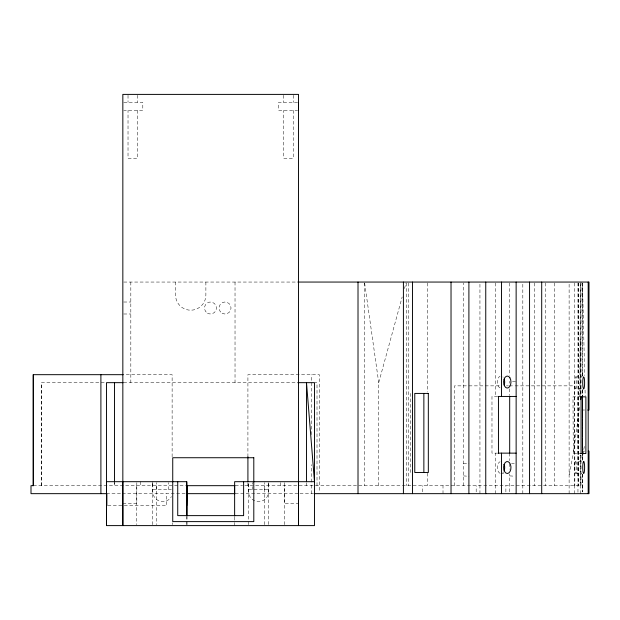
<?xml version="1.0" encoding="UTF-8"?>
<svg xmlns="http://www.w3.org/2000/svg" width="620" height="620" viewBox="0 0 620 620"><rect width="100%" height="100%" fill="white"/><g stroke="black" fill="none" stroke-linecap="round" stroke-linejoin="round"><path stroke-width="0.46" stroke-dasharray="3.1 2.33" d="M41.245 485.677L41.245 382.664L105.795 382.664M41.47 485.677L41.47 382.664M114.514 481.686L114.514 485.677L114.514 482.484M152.776 524.659L152.776 482.593L152.776 491.668A9.982 9.982 0 0 0 171.407 496.659M156.775 489.668L156.775 482.569M168.749 489.668L168.749 482.569M172.127 456.793L172.127 374.681L123.799 374.681M186.721 524.652L186.721 517.049M187.054 524.636L187.054 516.894M234.631 525.605L234.631 516.894M247.915 485.677L247.915 482.779M247.915 456.793L247.915 374.681L319.331 374.681L319.331 491.73M248.604 524.659L248.604 482.593L248.604 491.668A9.982 9.982 0 0 0 258.587 501.65A9.982 9.982 0 0 0 268.569 491.668L268.569 482.593L268.569 524.659M252.596 489.668L252.596 482.569M264.577 489.668L264.577 482.569M264.771 524.652L264.771 485.677M268.77 485.677L268.77 481.686M280.744 485.677L280.744 481.686M284.541 482.639L284.541 503.642L298.514 503.642M284.735 524.652L284.735 485.677M311.62 493.66L311.62 483.019M311.62 482.058L311.62 464.643M311.62 434.659L311.62 374.681M317.014 485.677L317.014 382.664L315.084 382.664M422.639 491.885L422.639 485.677M443.006 493.66L443.006 485.677M454.475 485.677L454.475 385.857L467.945 385.857M463.442 485.677L463.442 283.014M476.183 491.885L476.183 485.677M479.942 493.66L479.942 283.014M495.372 493.66L495.372 453.135M505.881 491.885L505.881 485.677M509.686 491.792L509.686 473.99M522.815 493.66L522.815 283.014M569.121 493.66L569.121 283.014M574.26 493.66L574.26 485.677M577.894 396.839L577.964 493.66M577.964 475.896L577.964 283.014M580.219 493.66L580.219 454.979M581.01 454.979L581.01 485.677L243.288 485.677M582.498 474.401L582.49 491.738L582.505 474.525M582.498 459.955L582.498 453.212M582.498 452.251L582.505 389.654M582.521 460.342L582.513 398.691M579.87 396.474L580.343 283.007M579.638 407.232L573.283 453.538L569.121 475.896M584.335 446.439L582.529 456.529L582.513 396.513M378.719 485.677L378.719 382.672L402.171 296.957M404.465 288.571L405.992 282.983M123.783 102.377L142.794 102.377L142.794 110.368L123.783 110.368M297.561 102.377L278.55 102.377L278.55 110.368L297.561 110.368M123.791 282.053L297.166 282.053M123.721 302.017L130.82 302.017M123.721 313.991L130.82 313.991M575.747 376.882L581.878 376.882M512.453 381.269L516.135 381.269M123.628 382.664L296.841 382.664M468.906 385.857L500.658 385.857M506.432 385.857L508.354 385.857M509.314 385.857L514.127 385.857M515.088 385.857L574.74 385.857L574.833 485.677M575.81 388.849A5.991 0.953 -90 0 0 576.631 380.145A5.991 0.953 -90 0 0 575.027 379.184A5.991 0.953 -90 0 0 575.569 388.701L581.947 388.849M497.535 396.444L491.978 396.444L491.978 453.135L497.535 453.135M581.064 396.839L572.989 396.839L573.283 453.538L581.064 453.538M581.986 410.014L584.644 410.014M581.986 451.143L584.644 451.143M575.662 461.567L575.91 461.582A5.991 0.953 90 0 1 576.577 470.766A5.991 0.953 90 0 1 574.972 470.689A5.991 0.953 90 0 1 575.662 461.567L581.793 461.567M463.442 463.52L468.898 463.52M511.531 463.52L514.29 463.52M500.999 473.502L503.696 473.502M575.895 473.455L582.025 473.455M33.379 485.677L185.55 485.677M235.259 485.677L242.614 485.677M152.776 489.668L171.407 489.668M248.604 489.668L268.569 489.668M106.524 493.66L121.876 493.66M122.318 493.66L185.55 493.66M235.259 493.66L299.088 493.66M299.987 493.66L313.542 493.66M122.838 503.642L136.811 503.642L136.811 482.639M107.833 505.641L123.287 505.641M124.248 505.641L166.757 505.641L166.757 493.66M509.686 475.896L514.29 476.183M463.442 475.896L468.898 476.292M502.843 376.882L503.161 377.278M364.637 283.007L378.719 382.672M582.49 375.782L582.49 283.014L584.707 375.596M585.048 390.058L585.187 395.847M580.343 341.341L580.475 396.474M582.513 389.74L582.513 395.545M582.49 283.014L582.505 375.557M582.513 390.019L582.513 397.73M582.49 390.274L582.49 460.807M582.49 474.339L582.49 492.063M581.01 282.053L581.01 395.583M580.343 454.979L580.343 485.677M580.219 283.014L580.219 395.583M578.367 283.014L578.367 485.677M578.22 283.014L578.22 485.677M574.74 283.014L574.639 485.677M554.629 283.014L554.629 485.677M545.329 283.014L545.329 485.677M534.711 283.014L534.711 485.677M509.686 283.014L509.686 375.488M509.686 381.269L509.686 383.168M509.686 388.856L509.686 395.49M509.686 453.135L509.686 460.683M509.686 463.52L509.686 469.232M495.372 283.014L495.372 396.444M427.529 283.014L427.529 392.065M427.529 473.13L427.529 485.677M410.293 393.421L410.293 472.479M408.255 283.014L408.255 485.677M406.247 283.014L406.247 485.677M364.498 283.014L364.506 485.677M306.606 482.786L306.606 485.677M293.322 95.286L293.322 102.377M293.322 110.368L293.322 158.278L283.743 158.278L283.743 110.368M283.743 95.286L283.743 102.377M235.026 282.053L235.026 382.664M205.879 282.053L205.879 295.027A15.174 15.174 0 0 1 190.712 310.202A15.174 15.174 0 0 1 175.537 295.027L175.537 282.053M172.74 522.769L172.74 524.659M156.573 485.677L156.573 524.652M152.582 481.686L152.582 485.677M140.6 481.686L140.6 485.677M137.609 95.286L137.609 102.377M137.609 110.368L137.609 158.278L128.022 158.278L128.022 110.368M136.609 485.677L136.609 524.652M130.82 282.053L130.82 382.664M128.022 95.286L128.022 102.377M500.046 387.856A5.991 3.681 90 0 1 497.318 382.067A5.991 3.681 90 0 1 500.046 376.286M500.046 473.293A5.991 3.681 90 0 1 497.318 467.511A5.991 3.681 90 0 1 500.046 461.729M503.603 471.743A5.991 3.681 90 0 1 502.843 472.696M582.505 373.287L582.505 376.17L582.505 373.287M222.053 313.193A5.991 5.991 0 0 0 231.035 308.001A5.991 5.991 0 0 0 222.053 302.816A5.991 5.991 0 0 0 222.053 313.193M207.483 313.193A5.991 5.991 0 0 0 216.465 308.001A5.991 5.991 0 0 0 207.483 302.816A5.991 5.991 0 0 0 207.483 313.193"/><path stroke-width="0.93" d="M33.17 485.677L33.17 374.681L123.264 374.681M33.379 374.681L33.379 485.677L31 485.677L31 493.66L106.5 493.66M100.897 493.66L100.897 374.681M297.716 382.664L314.487 382.664L314.479 525.605L106.524 525.605L106.524 382.664L123.148 382.664M114.514 481.686L114.514 382.664M122.838 481.686L122.838 525.605L122.838 94.395L298.514 94.395L298.514 525.605L298.514 481.686M177.731 481.686L177.731 515.623L243.613 515.623L243.613 481.686M186.721 516.096L186.721 481.686L106.524 481.686L106.524 525.605M187.054 515.925L187.077 485.677L186.721 505.641M234.631 516.057L234.631 481.686L314.479 481.686L306.497 382.664L306.497 481.686M247.915 481.825L247.915 456.793M468.898 282.053L468.898 493.66M509.686 453.135L509.686 396.444M516.135 493.66L516.135 282.053M581.064 453.538L581.064 396.839L580.677 399.675M588.186 493.66L588.186 282.053M297.833 282.053L589 282.053L589 410.014L587.768 410.014M498.24 396.444L516.135 396.444M580.56 396.839L585.885 396.839L585.885 453.538L580.56 453.538M588.186 451.143L589 451.143L589 493.66L314.479 493.66M498.24 453.135L516.135 453.135M186.178 485.677L234.949 485.677M234.949 493.66L187.077 493.66L186.721 481.686M541.702 282.053L541.702 493.66M529.55 282.053L529.55 493.66M501.518 282.053L501.518 396.444M501.518 453.135L501.518 493.66M498.457 396.444L498.457 453.135M485.755 282.053L485.755 493.66M451.027 282.053L451.027 493.66M423.863 393.421L423.863 472.479M412.517 282.053L412.517 493.66M403.411 282.053L403.411 493.66M358.011 282.053L358.011 493.66M298.514 102.377L298.514 110.368M234.631 485.677L234.631 493.66M106.865 493.66L106.865 505.641M504.192 379.076A5.991 3.681 90 0 1 504.192 385.059M504.192 464.519A5.991 3.681 90 0 1 504.192 470.503M253.797 457.731L253.797 521.614L172.74 521.614L172.74 457.731L253.797 457.731M428.327 393.421L414.764 393.421L414.764 472.479L428.327 472.479L428.327 393.421M583.792 461.582L583.544 461.567A5.991 0.953 90 0 0 582.854 470.689A5.991 0.953 90 0 0 584.466 470.766A5.991 0.953 90 0 0 583.792 461.582M583.699 388.849L583.451 388.701A5.991 0.953 -90 0 1 582.909 379.184A5.991 0.953 -90 0 1 584.513 380.145A5.991 0.953 -90 0 1 583.699 388.849M509.904 377.836L509.136 376.882A5.991 3.681 90 0 0 503.626 381.548A5.991 3.681 90 0 0 508.555 387.694A5.991 3.681 90 0 0 509.904 377.836M504.107 464.519A5.991 3.681 90 0 0 507.292 473.502A5.991 3.681 90 0 0 510.485 464.519A5.991 3.681 90 0 0 504.107 464.519"/></g></svg>
